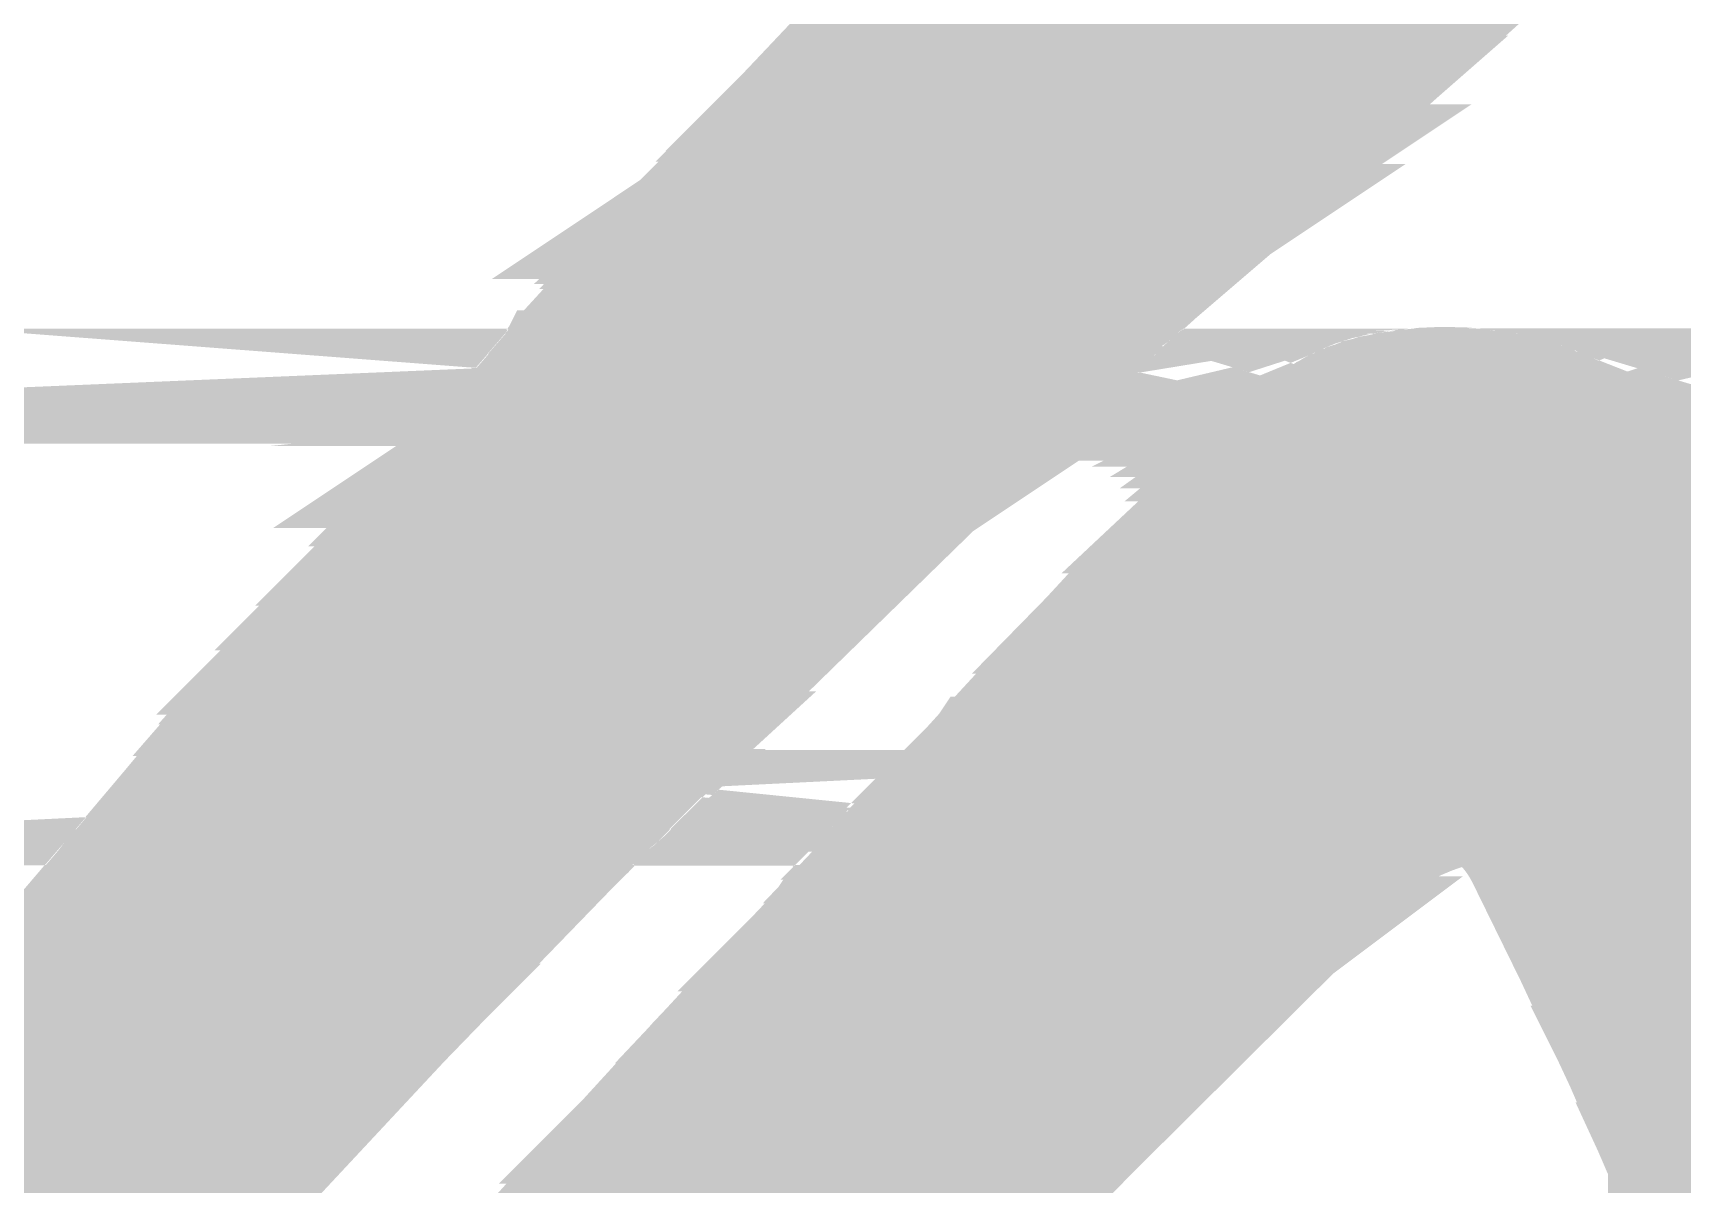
# Model space of a CAD drawing. Extents: x -22 to 239, y -29 to 162.
# Drawn here: x 187.739 to 189.171, y 33.651 to 34.651 of the extents above; entities that cross this region are included whole.
import ezdxf

# ---------------------------------------------------------------- set-up
doc = ezdxf.new("R2010")
doc.units = 0
doc.layers.add('2D_LINE_126', color=255, linetype='CONTINUOUS')

# ---------------------------------------------------------------- blocks, each defined once
blk = doc.blocks.new('SMOOTH_0$1')
at = {"const_width": 0.05}
blk.add_lwpolyline([(-0.025, 0, 1), (0.025, 0, 1)], format="xyb", close=True, dxfattribs=at)
blk = doc.blocks.new('DRAWING_129')
at = {"layer": '2D_LINE_126', "const_width": 0.1}
for points in [[(-9.6922973333, 2.7034266667), (-9.7459786667, 2.64666), (-9.800196, 2.5893366667), (-9.8479993333, 2.5390933333), (-9.888858, 2.49637), (-9.8980613333, 2.487376), (-9.902512, 2.4830886667), (-9.906742, 2.4785726667), (-9.936458, 2.4450166667), (-9.9714373333, 2.4050586667), (-10.0104346667, 2.3599486667), (-10.053842, 2.3099106667), (-10.102202, 2.254996), (-10.148168, 2.203468), (-10.1833726667, 2.164826), (-10.2131093333, 2.1322906667), (-10.2415773333, 2.1003906667), (-10.265594, 2.0728186667), (-10.2781293333, 2.0573093333), (-10.3004486667, 2.02911), (-10.3422586667, 1.978902), (-10.4010846667, 1.9092946667), (-10.4844106667, 1.8115913333), (-10.5161413333, 1.7741073333)], [(-10.3197133333, 1.599106), (-10.1400886667, 1.7915626667), (-9.967228, 1.9698593333), (-9.828978, 2.1076426667), (-9.6626166667, 2.2698593333), (-9.5053613333, 2.4210306667), (-9.4351466667, 2.4844693333), (-9.415856, 2.501454), (-9.3842866667, 2.5303133333), (-9.34826, 2.5637326667), (-9.3123326667, 2.5975526667), (-9.1805046667, 2.71652), (-9.0268686667, 2.84385), (-8.8825366667, 2.9561193333)], [(-9.7633726667, 1.4710646667), (-9.5364433333, 1.700388), (-9.2981006667, 1.937172), (-9.2910313333, 1.943694), (-9.2835353333, 1.9496933333), (-9.2756366667, 1.955152), (-9.2673753333, 1.9600433333), (-9.2587306667, 1.9643713333), (-9.2457833333, 1.9698093333), (-9.2325273333, 1.9744253333), (-9.2287893333, 1.9754493333), (-9.2249946667, 1.9761966667), (-9.221156, 1.9766666667), (-9.2172933333, 1.976856), (-9.2133933333, 1.9767613333), (-9.210652, 1.9764853333), (-9.2079426667, 1.975994), (-9.2052813333, 1.97529), (-9.2026833333, 1.974378), (-9.200166, 1.9732633333), (-9.197718, 1.9719386667), (-9.1936706667, 1.9693226667), (-9.189832, 1.9664106667), (-9.1862233333, 1.963218), (-9.1828506667, 1.959748), (-9.1780773333, 1.9540773333), (-9.1737, 1.9480993333), (-9.169736, 1.9418393333), (-9.1661966667, 1.9353133333), (-9.123612, 1.8485426667), (-9.0799826667, 1.7552093333), (-9.0436046667, 1.671046), (-9.0273226667, 1.6319833333), (-9.0134846667, 1.5998173333)], [(-8.970018, 2.174778), (-8.9933646667, 2.2105986667), (-9.0199186667, 2.244532), (-9.0353513333, 2.261108), (-9.0521613333, 2.2763446667), (-9.070322, 2.2901866667), (-9.091216, 2.3037733333), (-9.112944, 2.3159993333), (-9.1355106667, 2.3268533333), (-9.1507566667, 2.3328426667), (-9.1664693333, 2.337542), (-9.18258, 2.3409193333), (-9.2008086667, 2.3434006667), (-9.2191926667, 2.3448106667), (-9.237776, 2.3451353333), (-9.2556186667, 2.3443846667), (-9.2734206667, 2.3425653333), (-9.2912206667, 2.3396573333), (-9.3019893333, 2.3371173333), (-9.3125386667, 2.333728), (-9.3227873333, 2.3295146667), (-9.332758, 2.324454), (-9.3475286667, 2.3154706667), (-9.3616053333, 2.3054246667), (-9.3749966667, 2.2942913333), (-9.4419233333, 2.2315293333), (-9.5271153333, 2.1445286667), (-9.633416, 2.0293933333), (-9.6842986667, 1.973486), (-9.7357953333, 1.917426), (-9.781204, 1.8684406667), (-9.809766, 1.838294), (-9.8404746667, 1.8057706667), (-9.8976853333, 1.743682), (-9.964538, 1.6705793333), (-10.0335993333, 1.5944966667)]]:
    blk.add_lwpolyline(points, dxfattribs=at)
for points in [[(-9.7454246667, 2.646136), (-9.6917453333, 2.702902), (-9.1967326667, 2.702902), (-9.2596346667, 2.646136)], [(-9.7908413333, 2.5981186667), (-9.7454246667, 2.646136), (-9.2596346667, 2.646136), (-9.3128433333, 2.5981186667)], [(-9.8229773333, 2.5642873333), (-9.799644, 2.588812), (-9.32273, 2.588812), (-9.348782, 2.5642873333)], [(-9.799644, 2.588812), (-9.7996426667, 2.5888133333), (-9.3227286667, 2.5888133333), (-9.32273, 2.588812)], [(-9.7996426667, 2.5888133333), (-9.7908513333, 2.598108), (-9.3128553333, 2.598108), (-9.3227286667, 2.5888133333)], [(-9.790846, 2.598114), (-9.7908413333, 2.5981186667), (-9.3128433333, 2.5981186667), (-9.3128486667, 2.598114)], [(-9.7908513333, 2.598108), (-9.790846, 2.598114), (-9.3128486667, 2.598114), (-9.3128553333, 2.598108)], [(-9.8474473333, 2.538568), (-9.8229773333, 2.5642873333), (-9.348782, 2.5642873333), (-9.376508, 2.538568)], [(-9.8824, 2.50202), (-9.8548073333, 2.530872), (-9.3848046667, 2.530872), (-9.416366, 2.50202)], [(-9.8548073333, 2.530872), (-9.8474486667, 2.5385666667), (-9.37651, 2.5385666667), (-9.3848046667, 2.530872)], [(-9.8474486667, 2.5385666667), (-9.8474473333, 2.538568), (-9.376508, 2.538568), (-9.37651, 2.5385666667)], [(-9.8883073333, 2.4958433333), (-9.8824, 2.50202), (-9.416366, 2.50202), (-9.423382, 2.4958433333)], [(-9.8975306667, 2.4868293333), (-9.8975286667, 2.4868306667), (-9.4336173333, 2.4868306667), (-9.4336193333, 2.4868293333)], [(-9.8993866667, 2.4850413333), (-9.8975326667, 2.4868273333), (-9.433622, 2.4868273333), (-9.43565, 2.4850413333)], [(-9.8975286667, 2.4868306667), (-9.8883253333, 2.4958246667), (-9.4234026667, 2.4958246667), (-9.4336173333, 2.4868306667)], [(-9.8975326667, 2.4868273333), (-9.8975306667, 2.4868293333), (-9.4336193333, 2.4868293333), (-9.433622, 2.4868273333)], [(-9.8883253333, 2.4958246667), (-9.888316, 2.495834), (-9.423392, 2.495834), (-9.4234026667, 2.4958246667)], [(-9.888316, 2.495834), (-9.8883073333, 2.4958433333), (-9.423382, 2.4958433333), (-9.423392, 2.495834)], [(-9.9358873333, 2.4445113333), (-9.906178, 2.4780593333), (-9.4433773333, 2.4780593333), (-9.4805093333, 2.4445113333)], [(-9.9019693333, 2.482554), (-9.8993933333, 2.4850346667), (-9.4356573333, 2.4850346667), (-9.4384033333, 2.482554)], [(-9.906178, 2.4780593333), (-9.9019693333, 2.482554), (-9.4384033333, 2.482554), (-9.4433773333, 2.4780593333)], [(-9.8993933333, 2.4850346667), (-9.89939, 2.485038), (-9.4356533333, 2.485038), (-9.4356573333, 2.4850346667)], [(-9.89939, 2.485038), (-9.8993866667, 2.4850413333), (-9.43565, 2.4850413333), (-9.4356533333, 2.485038)], [(-9.955948, 2.421596), (-9.9358873333, 2.4445113333), (-9.4805093333, 2.4445113333), (-9.505872, 2.421596)], [(-9.970864, 2.4045566667), (-9.955962, 2.42158), (-9.5058893333, 2.42158), (-9.523598, 2.4045566667)], [(-9.9559553333, 2.421588), (-9.955948, 2.421596), (-9.505872, 2.421596), (-9.5058813333, 2.421588)], [(-9.955962, 2.42158), (-9.9559553333, 2.421588), (-9.5058813333, 2.421588), (-9.5058893333, 2.42158)], [(-10.0098586667, 2.3594506667), (-9.970864, 2.4045566667), (-9.523598, 2.4045566667), (-9.5705193333, 2.3594506667)], [(-10.0532666667, 2.3094113333), (-10.0098593333, 2.3594493333), (-9.5705206667, 2.3594493333), (-9.6225726667, 2.3094113333)], [(-10.0098593333, 2.3594493333), (-10.0098586667, 2.3594506667), (-9.5705193333, 2.3594506667), (-9.5705206667, 2.3594493333)], [(-9.255564, 2.3436246667), (-9.24547, 2.3440486667), (-9.2192286667, 2.3440486667), (-9.213692, 2.3436246667)], [(-9.24547, 2.3440486667), (-9.237766, 2.3443726667), (-9.2192286667, 2.3440486667)], [(-9.2651713333, 2.3426426667), (-9.255564, 2.3436246667), (-9.213692, 2.3436246667), (-9.2008893333, 2.3426426667)], [(-9.27332, 2.34181), (-9.2651713333, 2.3426426667), (-9.2008893333, 2.3426426667), (-9.1947713333, 2.34181)], [(-9.2833693333, 2.340168), (-9.27332, 2.34181), (-9.1947713333, 2.34181), (-9.18271, 2.340168)], [(-9.291072, 2.33891), (-9.2833693333, 2.340168), (-9.18271, 2.340168), (-9.176708, 2.33891)], [(-9.3017853333, 2.3363826667), (-9.300004, 2.3368026667), (-9.1666573333, 2.3368026667), (-9.1652526667, 2.3363826667)], [(-9.300004, 2.3368026667), (-9.291072, 2.33891), (-9.176708, 2.33891), (-9.1666573333, 2.3368026667)], [(-9.3122766667, 2.333012), (-9.3017853333, 2.3363826667), (-9.1652526667, 2.3363826667), (-9.1539826667, 2.333012)], [(-9.3224693333, 2.3288213333), (-9.3144426667, 2.3321213333), (-9.1510053333, 2.3321213333), (-9.1426046667, 2.3288213333)], [(-9.3144426667, 2.3321213333), (-9.3122766667, 2.333012), (-9.1539826667, 2.333012), (-9.1510053333, 2.3321213333)], [(-9.327724, 2.326154), (-9.3224693333, 2.3288213333), (-9.1426046667, 2.3288213333), (-9.1358153333, 2.326154)], [(-9.3323873333, 2.3237873333), (-9.327724, 2.326154), (-9.1358153333, 2.326154), (-9.1308946667, 2.3237873333)], [(-9.3471093333, 2.314834), (-9.3463053333, 2.3153226667), (-9.113296, 2.3153226667), (-9.112428, 2.314834)], [(-9.3463053333, 2.3153226667), (-9.3323873333, 2.3237873333), (-9.1308946667, 2.3237873333), (-9.113296, 2.3153226667)], [(-9.3611393333, 2.3048206667), (-9.3471093333, 2.314834), (-9.112428, 2.314834), (-9.0946313333, 2.3048206667)], [(-10.0876133333, 2.2704086667), (-10.05327, 2.3094066667), (-9.6225773333, 2.3094066667), (-9.6631446667, 2.2704086667)], [(-10.0532686667, 2.3094086667), (-10.0532666667, 2.3094113333), (-9.6225726667, 2.3094113333), (-9.6225753333, 2.3094086667)], [(-10.05327, 2.3094066667), (-10.0532686667, 2.3094086667), (-9.6225753333, 2.3094086667), (-9.6225773333, 2.3094066667)], [(-9.3744926667, 2.2937193333), (-9.363184, 2.3031213333), (-9.0916106667, 2.3031213333), (-9.077152, 2.2937193333)], [(-9.363184, 2.3031213333), (-9.3611393333, 2.3048206667), (-9.0946313333, 2.3048206667), (-9.0916106667, 2.3031213333)], [(-9.3936453333, 2.275758), (-9.378924, 2.289564), (-9.0707613333, 2.289564), (-9.0526486667, 2.275758)], [(-9.378924, 2.289564), (-9.3744926667, 2.2937193333), (-9.077152, 2.2937193333), (-9.0707613333, 2.289564)], [(-9.4098466667, 2.2605653333), (-9.3936453333, 2.275758), (-9.0526486667, 2.275758), (-9.0358866667, 2.2605653333)], [(-10.0876153333, 2.2704073333), (-10.0876133333, 2.2704086667), (-9.6631446667, 2.2704086667), (-9.663146, 2.2704073333)], [(-10.1016306667, 2.254492), (-10.0876166667, 2.2704046667), (-9.6631486667, 2.2704046667), (-9.679468, 2.254492)], [(-10.0876166667, 2.2704046667), (-10.0876153333, 2.2704073333), (-9.663146, 2.2704073333), (-9.6631486667, 2.2704046667)], [(-9.4274713333, 2.2440373333), (-9.4098466667, 2.2605653333), (-9.0358866667, 2.2605653333), (-9.0204993333, 2.2440373333)], [(-10.1475993333, 2.2029606667), (-10.1016333333, 2.2544886667), (-9.679472, 2.2544886667), (-9.732316, 2.2029606667)], [(-10.1016333333, 2.2544886667), (-10.101632, 2.25449), (-9.67947, 2.25449), (-9.679472, 2.2544886667)], [(-10.101632, 2.25449), (-10.1016306667, 2.254492), (-9.679468, 2.254492), (-9.67947, 2.25449)], [(-9.44139, 2.2309846667), (-9.4274713333, 2.2440373333), (-9.0204993333, 2.2440373333), (-9.0102846667, 2.2309846667)], [(-9.4617866667, 2.2101553333), (-9.44139, 2.2309846667), (-9.0102846667, 2.2309846667), (-8.9939853333, 2.2101553333)], [(-10.1828093333, 2.1643126667), (-10.1476046667, 2.2029546667), (-9.732322, 2.2029546667), (-9.7719513333, 2.1643126667)], [(-10.1476046667, 2.2029546667), (-10.1476026667, 2.2029566667), (-9.73232, 2.2029566667), (-9.732322, 2.2029546667)], [(-10.1476026667, 2.2029566667), (-10.1475993333, 2.2029606667), (-9.732316, 2.2029606667), (-9.73232, 2.2029566667)], [(-9.4968166667, 2.1743813333), (-9.4617866667, 2.2101553333), (-8.9939853333, 2.2101553333), (-8.9706693333, 2.1743813333)], [(-9.5265626667, 2.144004), (-9.4968166667, 2.1743813333), (-8.9706693333, 2.1743813333), (-8.953572, 2.144004)], [(-10.2125466667, 2.1317766667), (-10.18281, 2.164312), (-9.771952, 2.164312), (-9.8053186667, 2.1317766667)], [(-10.18281, 2.164312), (-10.1828093333, 2.1643126667), (-9.7719513333, 2.1643126667), (-9.771952, 2.164312)], [(-9.61062, 2.0529606667), (-9.5265626667, 2.144004), (-8.953572, 2.144004), (-8.9023293333, 2.0529606667)], [(-10.233598, 2.108188), (-10.2125466667, 2.1317766667), (-9.8053186667, 2.1317766667), (-9.82951, 2.108188)], [(-10.2650106667, 2.0723286667), (-10.2410026667, 2.0998906667), (-9.837836, 2.0998906667), (-9.8654906667, 2.0723286667)], [(-10.2336033333, 2.108182), (-10.2335993333, 2.108186), (-9.829512, 2.108186), (-9.829516, 2.108182)], [(-10.2410026667, 2.0998906667), (-10.2336033333, 2.108182), (-9.829516, 2.108182), (-9.837836, 2.0998906667)], [(-10.2335993333, 2.108186), (-10.233598, 2.108188), (-9.82951, 2.108188), (-9.829512, 2.108186)], [(-10.2775366667, 2.0568306667), (-10.2650106667, 2.0723286667), (-9.8654906667, 2.0723286667), (-9.8810413333, 2.0568306667)], [(-10.2998513333, 2.0286373333), (-10.2775366667, 2.0568306667), (-9.8810413333, 2.0568306667), (-9.90933, 2.0286373333)], [(-9.632856, 2.0288766667), (-9.61062, 2.0529606667), (-8.9023293333, 2.0529606667), (-8.8893253333, 2.0288766667)], [(-10.3416733333, 1.978414), (-10.2998633333, 2.0286226667), (-9.9093453333, 2.0286226667), (-9.9597233333, 1.978414)], [(-10.2998633333, 2.0286226667), (-10.2998573333, 2.02863), (-9.9093373333, 2.02863), (-9.9093453333, 2.0286226667)], [(-10.2998573333, 2.02863), (-10.2998513333, 2.0286373333), (-9.90933, 2.0286373333), (-9.9093373333, 2.02863)], [(-9.6373273333, 2.023964), (-9.632856, 2.0288766667), (-8.8893253333, 2.0288766667), (-8.8866726667, 2.023964)], [(-9.6689233333, 1.9892473333), (-9.6373313333, 2.0239593333), (-8.88667, 2.0239593333), (-8.8676173333, 1.9892473333)], [(-9.6373313333, 2.0239593333), (-9.6373286667, 2.023962), (-8.886672, 2.023962), (-8.88667, 2.0239593333)], [(-9.6373286667, 2.023962), (-9.6373273333, 2.023964), (-8.8866726667, 2.023964), (-8.886672, 2.023962)], [(-9.6795073333, 1.977618), (-9.6689266667, 1.989244), (-8.8676153333, 1.989244), (-8.8611566667, 1.977618)], [(-9.6689246667, 1.989246), (-9.6689233333, 1.9892473333), (-8.8676173333, 1.9892473333), (-8.8676166667, 1.989246)], [(-9.6689266667, 1.989244), (-9.6689246667, 1.989246), (-8.8676166667, 1.989246), (-8.8676153333, 1.989244)], [(-9.679682, 1.977426), (-9.6796806667, 1.9774273333), (-9.2211933333, 1.9774273333), (-9.2212206667, 1.977426)], [(-9.6795086667, 1.9776166667), (-9.6795073333, 1.977618), (-9.2173033333, 1.977618), (-9.2173306667, 1.9776166667)], [(-9.6796806667, 1.9774273333), (-9.6795086667, 1.9776166667), (-9.2173306667, 1.9776166667), (-9.2211933333, 1.9774273333)], [(-10.4005026667, 1.9088026667), (-10.3484546667, 1.97039), (-9.9677746667, 1.97039), (-10.027484, 1.9088026667)], [(-10.3484546667, 1.97039), (-10.3484506667, 1.9703946667), (-9.9677706667, 1.9703946667), (-9.9677746667, 1.97039)], [(-10.3484506667, 1.9703946667), (-10.3484466667, 1.9703993333), (-9.9677653333, 1.9703993333), (-9.9677706667, 1.9703946667)], [(-10.3484466667, 1.9703993333), (-10.3416766667, 1.97841), (-9.959728, 1.97841), (-9.9677653333, 1.9703993333)], [(-10.3416766667, 1.97841), (-10.3416733333, 1.978414), (-9.9597233333, 1.978414), (-9.959728, 1.97841)], [(-9.2105453333, 1.9772406667), (-9.2105753333, 1.9772433333), (-8.8609486667, 1.9772433333), (-8.8609473333, 1.9772406667)], [(-9.2133166667, 1.97752), (-9.2133453333, 1.9775226667), (-8.861104, 1.9775226667), (-8.861102, 1.97752)], [(-9.2105753333, 1.9772433333), (-9.2133166667, 1.97752), (-8.861102, 1.97752), (-8.8609486667, 1.9772433333)], [(-9.6796853333, 1.9774226667), (-9.679682, 1.977426), (-9.2212206667, 1.977426), (-9.2212486667, 1.9774226667)], [(-9.6801153333, 1.97695), (-9.6801126667, 1.9769533333), (-9.2250873333, 1.9769533333), (-9.2251146667, 1.97695)], [(-9.6801126667, 1.9769533333), (-9.6796853333, 1.9774226667), (-9.2212486667, 1.9774226667), (-9.2250873333, 1.9769533333)], [(-9.6909906667, 1.965074), (-9.685996, 1.970512), (-9.2460786667, 1.970512), (-9.259026, 1.965074)], [(-9.680806, 1.9761913333), (-9.6808006667, 1.9761966667), (-9.2289366667, 1.9761966667), (-9.228964, 1.9761913333)], [(-9.6801206667, 1.9769446667), (-9.6801153333, 1.97695), (-9.2251146667, 1.97695), (-9.225142, 1.9769446667)], [(-9.685996, 1.970512), (-9.6859873333, 1.9705213333), (-9.246056, 1.9705213333), (-9.2460786667, 1.970512)], [(-9.6859806667, 1.9705286667), (-9.6837373333, 1.97297), (-9.2390233333, 1.97297), (-9.246034, 1.9705286667)], [(-9.6859873333, 1.9705213333), (-9.6859806667, 1.9705286667), (-9.246034, 1.9705286667), (-9.246056, 1.9705213333)], [(-9.6837353333, 1.9729726667), (-9.6817586667, 1.9751446667), (-9.232778, 1.9751446667), (-9.2390153333, 1.9729726667)], [(-9.6817586667, 1.9751446667), (-9.6817506667, 1.9751533333), (-9.232754, 1.9751533333), (-9.232778, 1.9751446667)], [(-9.6817446667, 1.97516), (-9.6808126667, 1.976184), (-9.2289906667, 1.976184), (-9.2327286667, 1.97516)], [(-9.6817506667, 1.9751533333), (-9.6817446667, 1.97516), (-9.2327286667, 1.97516), (-9.232754, 1.9751533333)], [(-9.6808126667, 1.976184), (-9.680806, 1.9761913333), (-9.228964, 1.9761913333), (-9.2289906667, 1.976184)], [(-9.6808006667, 1.9761966667), (-9.6801206667, 1.9769446667), (-9.225142, 1.9769446667), (-9.2289366667, 1.9761966667)], [(-9.6837373333, 1.97297), (-9.6837353333, 1.9729726667), (-9.2390153333, 1.9729726667), (-9.2390233333, 1.97297)], [(-9.2078066667, 1.9767433333), (-9.210516, 1.9772353333), (-8.860944, 1.9772353333), (-8.8606713333, 1.9767433333)], [(-9.210516, 1.9772353333), (-9.2105453333, 1.9772406667), (-8.8609473333, 1.9772406667), (-8.860944, 1.9772353333)], [(-9.2077773333, 1.976738), (-9.2078066667, 1.9767433333), (-8.8606713333, 1.9767433333), (-8.860668, 1.976738)], [(-9.207748, 1.9767306667), (-9.2077773333, 1.976738), (-8.860668, 1.976738), (-8.860664, 1.9767306667)], [(-9.2050866667, 1.9760266667), (-9.207748, 1.9767306667), (-8.860664, 1.9767306667), (-8.8602726667, 1.9760266667)], [(-9.2050573333, 1.9760186667), (-9.2050866667, 1.9760266667), (-8.8602726667, 1.9760266667), (-8.8602686667, 1.9760186667)], [(-9.2050286667, 1.9760086667), (-9.2050573333, 1.9760186667), (-8.8602686667, 1.9760186667), (-8.8602626667, 1.9760086667)], [(-9.2024306667, 1.9750966667), (-9.2050286667, 1.9760086667), (-8.8602626667, 1.9760086667), (-8.859756, 1.9750966667)], [(-9.2024026667, 1.9750866667), (-9.2024306667, 1.9750966667), (-8.859756, 1.9750966667), (-8.8597506667, 1.9750866667)], [(-9.2023746667, 1.9750746667), (-9.2024026667, 1.9750866667), (-8.8597506667, 1.9750866667), (-8.859744, 1.9750746667)], [(-9.1998293333, 1.973948), (-9.1998573333, 1.97396), (-8.8591246667, 1.97396), (-8.859118, 1.973948)], [(-9.1998573333, 1.97396), (-9.2023746667, 1.9750746667), (-8.859744, 1.9750746667), (-8.8591246667, 1.97396)], [(-9.1973553333, 1.9726086667), (-9.1998026667, 1.9739333333), (-8.85911, 1.9739333333), (-8.858374, 1.9726086667)], [(-9.1998026667, 1.9739333333), (-9.1998293333, 1.973948), (-8.859118, 1.973948), (-8.85911, 1.9739333333)], [(-9.1973293333, 1.972594), (-9.1973553333, 1.9726086667), (-8.858374, 1.9726086667), (-8.858366, 1.972594)], [(-9.1973046667, 1.9725786667), (-9.1973293333, 1.972594), (-8.858366, 1.972594), (-8.8583573333, 1.9725786667)], [(-9.1932566667, 1.9699626667), (-9.1973046667, 1.9725786667), (-8.8583573333, 1.9725786667), (-8.856904, 1.9699626667)], [(-9.2172753333, 1.9776173333), (-9.2173033333, 1.977618), (-8.8611566667, 1.977618), (-8.8611566667, 1.9776173333)], [(-9.2133746667, 1.9775233333), (-9.2172753333, 1.9776173333), (-8.8611566667, 1.9776173333), (-8.861104, 1.9775233333)], [(-9.2133453333, 1.9775226667), (-9.2133746667, 1.9775233333), (-8.861104, 1.9775233333), (-8.861104, 1.9775226667)], [(-9.6995033333, 1.9558073333), (-9.69501, 1.9606993333), (-9.267764, 1.9606993333), (-9.2760253333, 1.9558073333)], [(-9.691, 1.9650646667), (-9.6909906667, 1.965074), (-9.259026, 1.965074), (-9.2590493333, 1.9650646667)], [(-9.69501, 1.9606993333), (-9.6949973333, 1.9607126667), (-9.2677406667, 1.9607126667), (-9.267764, 1.9606993333)], [(-9.6949973333, 1.9607126667), (-9.694986, 1.9607246667), (-9.2677166667, 1.9607246667), (-9.2677406667, 1.9607126667)], [(-9.694986, 1.9607246667), (-9.6910106667, 1.9650533333), (-9.259072, 1.9650533333), (-9.2677166667, 1.9607246667)], [(-9.6910106667, 1.9650533333), (-9.691, 1.9650646667), (-9.2590493333, 1.9650646667), (-9.259072, 1.9650533333)], [(-9.1932326667, 1.9699466667), (-9.1932566667, 1.9699626667), (-8.856904, 1.9699626667), (-8.8568953333, 1.9699466667)], [(-9.1893713333, 1.9670173333), (-9.19321, 1.9699293333), (-8.856886, 1.9699293333), (-8.855268, 1.9670173333)], [(-9.19321, 1.9699293333), (-9.1932326667, 1.9699466667), (-8.8568953333, 1.9699466667), (-8.856886, 1.9699293333)], [(-9.1893486667, 1.967), (-9.1893713333, 1.9670173333), (-8.855268, 1.9670173333), (-8.8552586667, 1.967)], [(-9.1893273333, 1.9669813333), (-9.1893486667, 1.967), (-8.8552586667, 1.967), (-8.855248, 1.9669813333)], [(-9.185718, 1.9637886667), (-9.1893273333, 1.9669813333), (-8.855248, 1.9669813333), (-8.8534746667, 1.9637886667)], [(-9.1856966667, 1.96377), (-9.185718, 1.9637886667), (-8.8534746667, 1.9637886667), (-8.853464, 1.96377)], [(-9.182304, 1.9602793333), (-9.1856766667, 1.9637493333), (-8.8534526667, 1.9637493333), (-8.8515246667, 1.9602793333)], [(-9.1856766667, 1.9637493333), (-9.1856966667, 1.96377), (-8.853464, 1.96377), (-8.8534526667, 1.9637493333)], [(-9.1822846667, 1.96026), (-9.182304, 1.9602793333), (-8.8515246667, 1.9602793333), (-8.851514, 1.96026)], [(-9.177494, 1.954568), (-9.1822673333, 1.9602386667), (-8.8515026667, 1.9602386667), (-8.848352, 1.954568)], [(-9.1822673333, 1.9602386667), (-9.1822846667, 1.96026), (-8.851514, 1.96026), (-8.8515026667, 1.9602386667)], [(-9.7161073333, 1.937732), (-9.7101166667, 1.944254), (-9.291548, 1.944254), (-9.2986173333, 1.937732)], [(-9.7101, 1.944272), (-9.710084, 1.9442886667), (-9.2915073333, 1.9442886667), (-9.291528, 1.944272)], [(-9.7101166667, 1.944254), (-9.7101, 1.944272), (-9.291528, 1.944272), (-9.291548, 1.944254)], [(-9.710084, 1.9442886667), (-9.7045733333, 1.950288), (-9.2840113333, 1.950288), (-9.2915073333, 1.9442886667)], [(-9.7045733333, 1.950288), (-9.704558, 1.9503046667), (-9.28399, 1.9503046667), (-9.2840113333, 1.950288)], [(-9.704544, 1.95032), (-9.69953, 1.9557786667), (-9.27607, 1.9557786667), (-9.2839686667, 1.95032)], [(-9.704558, 1.9503046667), (-9.704544, 1.95032), (-9.2839686667, 1.95032), (-9.28399, 1.9503046667)], [(-9.699516, 1.955794), (-9.6995033333, 1.9558073333), (-9.2760253333, 1.9558073333), (-9.2760486667, 1.955794)], [(-9.69953, 1.9557786667), (-9.699516, 1.955794), (-9.2760486667, 1.955794), (-9.27607, 1.9557786667)], [(-9.177478, 1.9545486667), (-9.177494, 1.954568), (-8.848352, 1.954568), (-8.8483413333, 1.9545486667)], [(-9.1774626667, 1.9545273333), (-9.1774666667, 1.9545326667), (-8.8483326667, 1.9545326667), (-8.8483293333, 1.9545273333)], [(-9.1730853333, 1.9485493333), (-9.1774626667, 1.9545273333), (-8.8483293333, 1.9545273333), (-8.8449553333, 1.9485493333)], [(-9.1774666667, 1.9545326667), (-9.17747, 1.9545373333), (-8.8483353333, 1.9545373333), (-8.8483326667, 1.9545326667)], [(-9.17747, 1.9545373333), (-9.177478, 1.9545486667), (-8.8483413333, 1.9545486667), (-8.8483353333, 1.9545373333)], [(-9.17307, 1.9485286667), (-9.1730853333, 1.9485493333), (-8.8449553333, 1.9485493333), (-8.8449433333, 1.9485286667)], [(-9.173056, 1.9485066667), (-9.17307, 1.9485286667), (-8.8449433333, 1.9485286667), (-8.8449313333, 1.9485066667)], [(-9.169092, 1.9422473333), (-9.173056, 1.9485066667), (-8.8449313333, 1.9485066667), (-8.841398, 1.9422473333)], [(-9.169078, 1.9422253333), (-9.169092, 1.9422473333), (-8.841398, 1.9422473333), (-8.841386, 1.9422253333)], [(-9.1655266667, 1.9356766667), (-9.169066, 1.9422026667), (-8.8413733333, 1.9422026667), (-8.8376893333, 1.9356766667)], [(-9.169066, 1.9422026667), (-9.169078, 1.9422253333), (-8.841386, 1.9422253333), (-8.8413733333, 1.9422026667)], [(-9.735234, 1.9169106667), (-9.7161253333, 1.9377126667), (-9.298638, 1.9377126667), (-9.3195766667, 1.9169106667)], [(-9.7161166667, 1.937722), (-9.7161073333, 1.937732), (-9.2986173333, 1.937732), (-9.298628, 1.937722)], [(-9.7161253333, 1.9377126667), (-9.7161166667, 1.937722), (-9.298628, 1.937722), (-9.298638, 1.9377126667)], [(-9.1655193333, 1.9356626667), (-9.1655266667, 1.9356766667), (-8.8376893333, 1.9356766667), (-8.8376813333, 1.9356626667)], [(-9.165512, 1.9356486667), (-9.1655193333, 1.9356626667), (-8.8376813333, 1.9356626667), (-8.8376733333, 1.9356486667)], [(-9.160544, 1.925526), (-9.165512, 1.9356486667), (-8.8376733333, 1.9356486667), (-8.8319593333, 1.925526)], [(-9.7806453333, 1.8679226667), (-9.735236, 1.916908), (-9.3195793333, 1.916908), (-9.3688866667, 1.8679226667)], [(-9.735236, 1.916908), (-9.735234, 1.9169106667), (-9.3195766667, 1.9169106667), (-9.3195793333, 1.916908)], [(-9.122928, 1.848878), (-9.160544, 1.925526), (-8.8319593333, 1.925526), (-8.7891126667, 1.848878)], [(-10.4838306667, 1.8110966667), (-10.4005046667, 1.9088), (-10.0274866667, 1.9088), (-10.1222113333, 1.8110966667)], [(-10.4005046667, 1.9088), (-10.4005026667, 1.9088026667), (-10.027484, 1.9088026667), (-10.0274866667, 1.9088)], [(-9.8092126667, 1.83777), (-9.7806506667, 1.8679166667), (-9.3688933333, 1.8679166667), (-9.399238, 1.83777)], [(-9.7806506667, 1.8679166667), (-9.7806466667, 1.8679206667), (-9.3688893333, 1.8679206667), (-9.3688933333, 1.8679166667)], [(-9.7806466667, 1.8679206667), (-9.7806453333, 1.8679226667), (-9.3688866667, 1.8679226667), (-9.3688893333, 1.8679206667)], [(-9.1229246667, 1.8488713333), (-9.122928, 1.848878), (-8.7891126667, 1.848878), (-8.7891093333, 1.8488713333)], [(-9.107996, 1.8169353333), (-9.122922, 1.8488653333), (-8.7891053333, 1.8488653333), (-8.7712566667, 1.8169353333)], [(-9.122922, 1.8488653333), (-9.1229246667, 1.8488713333), (-8.7891093333, 1.8488713333), (-8.7891053333, 1.8488653333)], [(-9.839914, 1.805254), (-9.8092126667, 1.83777), (-9.399238, 1.83777), (-9.431968, 1.805254)], [(-9.0792926667, 1.755532), (-9.107996, 1.8169353333), (-8.7712566667, 1.8169353333), (-8.7381806667, 1.755532)], [(-10.499918, 1.7920926667), (-10.4838306667, 1.8110966667), (-10.1222113333, 1.8110966667), (-10.140636, 1.7920926667)], [(-9.8971246667, 1.743166), (-9.839914, 1.805254), (-9.431968, 1.805254), (-9.4944653333, 1.743166)], [(-10.51556, 1.7736146667), (-10.4999266667, 1.792082), (-10.140646, 1.792082), (-10.157882, 1.7736146667)], [(-10.499922, 1.7920886667), (-10.499918, 1.7920926667), (-10.140636, 1.7920926667), (-10.14064, 1.7920886667)], [(-10.4999266667, 1.792082), (-10.499922, 1.7920886667), (-10.14064, 1.7920886667), (-10.140646, 1.792082)], [(-10.5577106667, 1.723114), (-10.51556, 1.7736146667), (-10.157882, 1.7736146667), (-10.2050153333, 1.723114)], [(-9.0792873333, 1.7555213333), (-9.0792926667, 1.755532), (-8.7381806667, 1.755532), (-8.7381746667, 1.7555213333)], [(-9.0560213333, 1.7016933333), (-9.0792833333, 1.755512), (-8.73817, 1.755512), (-8.7091793333, 1.7016933333)], [(-9.0792833333, 1.755512), (-9.0792873333, 1.7555213333), (-8.7381746667, 1.7555213333), (-8.73817, 1.755512)], [(-9.9357506667, 1.7009286667), (-9.8971246667, 1.743166), (-9.4944653333, 1.743166), (-9.5369806667, 1.7009286667)], [(-10.6024653333, 1.6690413333), (-10.5577106667, 1.723114), (-10.2050153333, 1.723114), (-10.2554833333, 1.6690413333)], [(-9.9639753333, 1.6700653333), (-9.9357553333, 1.700924), (-9.5369853333, 1.700924), (-9.567522, 1.6700653333)], [(-9.9357553333, 1.700924), (-9.9357506667, 1.7009286667), (-9.5369806667, 1.7009286667), (-9.5369853333, 1.700924)], [(-9.0429053333, 1.6713486667), (-9.0560213333, 1.7016933333), (-8.7091793333, 1.7016933333), (-8.693364, 1.6713486667)], [(-10.0330346667, 1.5939846667), (-9.9639753333, 1.6700653333), (-9.567522, 1.6700653333), (-9.642808, 1.5939846667)], [(-9.0429013333, 1.6713393333), (-9.0429053333, 1.671348), (-8.6933633333, 1.671348), (-8.6933593333, 1.6713393333)], [(-9.0266226667, 1.6322846667), (-9.0429013333, 1.6713393333), (-8.6933593333, 1.6713393333), (-8.6730046667, 1.6322846667)], [(-9.0429053333, 1.671348), (-9.0429053333, 1.6713486667), (-8.693364, 1.6713486667), (-8.6933633333, 1.671348)], [(-10.6431053333, 1.6194633333), (-10.6024653333, 1.6690413333), (-10.2554833333, 1.6690413333), (-10.301756, 1.6194633333)], [(-9.0127866667, 1.6001226667), (-9.0266226667, 1.6322846667), (-8.6730046667, 1.6322846667), (-8.656242, 1.6001226667)], [(-10.6592766667, 1.5996253333), (-10.6431053333, 1.6194633333), (-10.301756, 1.6194633333), (-10.3202706667, 1.5996253333)]]:
    blk.add_lwpolyline(points, close=True, dxfattribs=at)
at = {"layer": '2D_LINE_126'}
for p in [(-9.7454246667, 2.646136), (-9.7454246667, 2.646136), (-9.2596346667, 2.646136), (-9.2596346667, 2.646136), (-9.799644, 2.588812), (-9.799644, 2.588812), (-9.7996426667, 2.5888133333), (-9.7996426667, 2.5888133333), (-9.7908513333, 2.598108), (-9.7908513333, 2.598108), (-9.790846, 2.598114), (-9.790846, 2.598114), (-9.7908413333, 2.5981186667), (-9.7908413333, 2.5981186667), (-9.32273, 2.588812), (-9.32273, 2.588812), (-9.3227286667, 2.5888133333), (-9.3227286667, 2.5888133333), (-9.3128553333, 2.598108), (-9.3128553333, 2.598108), (-9.3128486667, 2.598114), (-9.3128486667, 2.598114), (-9.3128433333, 2.5981186667), (-9.3128433333, 2.5981186667), (-9.8229773333, 2.5642873333), (-9.8229773333, 2.5642873333), (-9.348782, 2.5642873333), (-9.348782, 2.5642873333), (-9.8548073333, 2.530872), (-9.8548073333, 2.530872), (-9.8474486667, 2.5385666667), (-9.8474486667, 2.5385666667), (-9.8474473333, 2.538568), (-9.8474473333, 2.538568), (-9.3848046667, 2.530872), (-9.3848046667, 2.530872), (-9.37651, 2.5385666667), (-9.37651, 2.5385666667), (-9.376508, 2.538568), (-9.376508, 2.538568), (-9.8824, 2.50202), (-9.8824, 2.50202), (-9.416366, 2.50202), (-9.416366, 2.50202), (-9.8975326667, 2.4868273333), (-9.8975326667, 2.4868273333), (-9.8975306667, 2.4868293333), (-9.8975306667, 2.4868293333), (-9.8975286667, 2.4868306667), (-9.8975286667, 2.4868306667), (-9.8883253333, 2.4958246667), (-9.8883253333, 2.4958246667), (-9.888316, 2.495834), (-9.888316, 2.495834), (-9.8883073333, 2.4958433333), (-9.8883073333, 2.4958433333), (-9.433622, 2.4868273333), (-9.433622, 2.4868273333), (-9.4336193333, 2.4868293333), (-9.4336193333, 2.4868293333), (-9.4336173333, 2.4868306667), (-9.4336173333, 2.4868306667), (-9.4234026667, 2.4958246667), (-9.4234026667, 2.4958246667), (-9.423392, 2.495834), (-9.423392, 2.495834), (-9.423382, 2.4958433333), (-9.423382, 2.4958433333), (-9.906178, 2.4780593333), (-9.906178, 2.4780593333), (-9.9019693333, 2.482554), (-9.9019693333, 2.482554), (-9.8993933333, 2.4850346667), (-9.8993933333, 2.4850346667), (-9.89939, 2.485038), (-9.89939, 2.485038), (-9.8993866667, 2.4850413333), (-9.8993866667, 2.4850413333), (-9.4433773333, 2.4780593333), (-9.4433773333, 2.4780593333), (-9.4384033333, 2.482554), (-9.4384033333, 2.482554), (-9.4356573333, 2.4850346667), (-9.4356573333, 2.4850346667), (-9.4356533333, 2.485038), (-9.4356533333, 2.485038), (-9.43565, 2.4850413333), (-9.43565, 2.4850413333), (-9.9358873333, 2.4445113333), (-9.9358873333, 2.4445113333), (-9.4805093333, 2.4445113333), (-9.4805093333, 2.4445113333), (-9.955962, 2.42158), (-9.955962, 2.42158), (-9.9559553333, 2.421588), (-9.9559553333, 2.421588), (-9.955948, 2.421596), (-9.955948, 2.421596), (-9.5058893333, 2.42158), (-9.5058893333, 2.42158), (-9.5058813333, 2.421588), (-9.5058813333, 2.421588), (-9.505872, 2.421596), (-9.505872, 2.421596), (-9.970864, 2.4045566667), (-9.970864, 2.4045566667), (-9.523598, 2.4045566667), (-9.523598, 2.4045566667), (-10.0098593333, 2.3594493333), (-10.0098593333, 2.3594493333), (-10.0098586667, 2.3594506667), (-10.0098586667, 2.3594506667), (-9.5705206667, 2.3594493333), (-9.5705206667, 2.3594493333), (-9.5705193333, 2.3594506667), (-9.5705193333, 2.3594506667), (-9.255564, 2.3436246667), (-9.255564, 2.3436246667), (-9.24547, 2.3440486667), (-9.24547, 2.3440486667), (-9.237766, 2.3443726667), (-9.2192286667, 2.3440486667), (-9.2192286667, 2.3440486667), (-9.213692, 2.3436246667), (-9.213692, 2.3436246667), (-9.3224693333, 2.3288213333), (-9.3224693333, 2.3288213333), (-9.3144426667, 2.3321213333), (-9.3144426667, 2.3321213333), (-9.3122766667, 2.333012), (-9.3122766667, 2.333012), (-9.3017853333, 2.3363826667), (-9.3017853333, 2.3363826667), (-9.300004, 2.3368026667), (-9.300004, 2.3368026667), (-9.291072, 2.33891), (-9.291072, 2.33891), (-9.2833693333, 2.340168), (-9.2833693333, 2.340168), (-9.27332, 2.34181), (-9.27332, 2.34181), (-9.2651713333, 2.3426426667), (-9.2651713333, 2.3426426667), (-9.2008893333, 2.3426426667), (-9.2008893333, 2.3426426667), (-9.1947713333, 2.34181), (-9.1947713333, 2.34181), (-9.18271, 2.340168), (-9.18271, 2.340168), (-9.176708, 2.33891), (-9.176708, 2.33891), (-9.1666573333, 2.3368026667), (-9.1666573333, 2.3368026667), (-9.1652526667, 2.3363826667), (-9.1652526667, 2.3363826667), (-9.1539826667, 2.333012), (-9.1539826667, 2.333012), (-9.1510053333, 2.3321213333), (-9.1510053333, 2.3321213333), (-9.1426046667, 2.3288213333), (-9.1426046667, 2.3288213333), (-9.3471093333, 2.314834), (-9.3471093333, 2.314834), (-9.3463053333, 2.3153226667), (-9.3463053333, 2.3153226667), (-9.3323873333, 2.3237873333), (-9.3323873333, 2.3237873333), (-9.327724, 2.326154), (-9.327724, 2.326154), (-9.1358153333, 2.326154), (-9.1358153333, 2.326154), (-9.1308946667, 2.3237873333), (-9.1308946667, 2.3237873333), (-9.113296, 2.3153226667), (-9.113296, 2.3153226667), (-9.112428, 2.314834), (-9.112428, 2.314834), (-10.05327, 2.3094066667), (-10.05327, 2.3094066667), (-10.0532686667, 2.3094086667), (-10.0532686667, 2.3094086667), (-10.0532666667, 2.3094113333), (-10.0532666667, 2.3094113333), (-9.6225773333, 2.3094066667), (-9.6225773333, 2.3094066667), (-9.6225753333, 2.3094086667), (-9.6225753333, 2.3094086667), (-9.6225726667, 2.3094113333), (-9.6225726667, 2.3094113333), (-9.363184, 2.3031213333), (-9.363184, 2.3031213333), (-9.3611393333, 2.3048206667), (-9.3611393333, 2.3048206667), (-9.0946313333, 2.3048206667), (-9.0946313333, 2.3048206667), (-9.0916106667, 2.3031213333), (-9.0916106667, 2.3031213333), (-9.378924, 2.289564), (-9.378924, 2.289564), (-9.3744926667, 2.2937193333), (-9.3744926667, 2.2937193333), (-9.077152, 2.2937193333), (-9.077152, 2.2937193333), (-9.0707613333, 2.289564), (-9.0707613333, 2.289564), (-9.3936453333, 2.275758), (-9.3936453333, 2.275758), (-9.0526486667, 2.275758), (-9.0526486667, 2.275758), (-10.0876166667, 2.2704046667), (-10.0876166667, 2.2704046667), (-10.0876153333, 2.2704073333), (-10.0876153333, 2.2704073333), (-10.0876133333, 2.2704086667), (-10.0876133333, 2.2704086667), (-9.6631486667, 2.2704046667), (-9.6631486667, 2.2704046667), (-9.663146, 2.2704073333), (-9.663146, 2.2704073333), (-9.6631446667, 2.2704086667), (-9.6631446667, 2.2704086667), (-9.4098466667, 2.2605653333), (-9.4098466667, 2.2605653333), (-9.0358866667, 2.2605653333), (-9.0358866667, 2.2605653333), (-10.1016333333, 2.2544886667), (-10.1016333333, 2.2544886667), (-10.101632, 2.25449), (-10.101632, 2.25449), (-10.1016306667, 2.254492), (-10.1016306667, 2.254492), (-9.679472, 2.2544886667), (-9.679472, 2.2544886667), (-9.67947, 2.25449), (-9.67947, 2.25449), (-9.679468, 2.254492), (-9.679468, 2.254492), (-9.4274713333, 2.2440373333), (-9.4274713333, 2.2440373333), (-9.0204993333, 2.2440373333), (-9.0204993333, 2.2440373333), (-9.44139, 2.2309846667), (-9.44139, 2.2309846667), (-9.0102846667, 2.2309846667), (-9.0102846667, 2.2309846667), (-10.1476046667, 2.2029546667), (-10.1476046667, 2.2029546667), (-10.1476026667, 2.2029566667), (-10.1476026667, 2.2029566667), (-10.1475993333, 2.2029606667), (-10.1475993333, 2.2029606667), (-9.732322, 2.2029546667), (-9.732322, 2.2029546667), (-9.73232, 2.2029566667), (-9.73232, 2.2029566667), (-9.732316, 2.2029606667), (-9.732316, 2.2029606667), (-9.4617866667, 2.2101553333), (-9.4617866667, 2.2101553333), (-8.9939853333, 2.2101553333), (-8.9939853333, 2.2101553333), (-9.4968166667, 2.1743813333), (-9.4968166667, 2.1743813333), (-10.18281, 2.164312), (-10.18281, 2.164312), (-10.1828093333, 2.1643126667), (-10.1828093333, 2.1643126667), (-9.771952, 2.164312), (-9.771952, 2.164312), (-9.7719513333, 2.1643126667), (-9.7719513333, 2.1643126667), (-9.5265626667, 2.144004), (-9.5265626667, 2.144004), (-10.2125466667, 2.1317766667), (-10.2125466667, 2.1317766667), (-9.8053186667, 2.1317766667), (-9.8053186667, 2.1317766667), (-10.2410026667, 2.0998906667), (-10.2410026667, 2.0998906667), (-10.2336033333, 2.108182), (-10.2336033333, 2.108182), (-10.2335993333, 2.108186), (-10.2335993333, 2.108186), (-10.233598, 2.108188), (-10.233598, 2.108188), (-9.837836, 2.0998906667), (-9.837836, 2.0998906667), (-9.829516, 2.108182), (-9.829516, 2.108182), (-9.829512, 2.108186), (-9.829512, 2.108186), (-9.82951, 2.108188), (-9.82951, 2.108188), (-10.2650106667, 2.0723286667), (-10.2650106667, 2.0723286667), (-9.8654906667, 2.0723286667), (-9.8654906667, 2.0723286667), (-10.2775366667, 2.0568306667), (-10.2775366667, 2.0568306667), (-9.8810413333, 2.0568306667), (-9.8810413333, 2.0568306667), (-9.61062, 2.0529606667), (-9.61062, 2.0529606667), (-10.2998633333, 2.0286226667), (-10.2998633333, 2.0286226667), (-10.2998573333, 2.02863), (-10.2998573333, 2.02863), (-10.2998513333, 2.0286373333), (-10.2998513333, 2.0286373333), (-9.9093453333, 2.0286226667), (-9.9093453333, 2.0286226667), (-9.9093373333, 2.02863), (-9.9093373333, 2.02863), (-9.90933, 2.0286373333), (-9.90933, 2.0286373333), (-9.632856, 2.0288766667), (-9.632856, 2.0288766667), (-9.6373313333, 2.0239593333), (-9.6373313333, 2.0239593333), (-9.6373286667, 2.023962), (-9.6373286667, 2.023962), (-9.6373273333, 2.023964), (-9.6373273333, 2.023964), (-9.6689266667, 1.989244), (-9.6689266667, 1.989244), (-9.6689246667, 1.989246), (-9.6689246667, 1.989246), (-9.6689233333, 1.9892473333), (-9.6689233333, 1.9892473333), (-10.3484546667, 1.97039), (-10.3484546667, 1.97039), (-10.3484506667, 1.9703946667), (-10.3484506667, 1.9703946667), (-10.3484466667, 1.9703993333), (-10.3484466667, 1.9703993333), (-10.3416766667, 1.97841), (-10.3416766667, 1.97841), (-10.3416733333, 1.978414), (-10.3416733333, 1.978414), (-9.9677746667, 1.97039), (-9.9677746667, 1.97039), (-9.9677706667, 1.9703946667), (-9.9677706667, 1.9703946667), (-9.9677653333, 1.9703993333), (-9.9677653333, 1.9703993333), (-9.959728, 1.97841), (-9.959728, 1.97841), (-9.9597233333, 1.978414), (-9.9597233333, 1.978414), (-9.685996, 1.970512), (-9.685996, 1.970512), (-9.6859873333, 1.9705213333), (-9.6859873333, 1.9705213333), (-9.6859806667, 1.9705286667), (-9.6859806667, 1.9705286667), (-9.6837373333, 1.97297), (-9.6837373333, 1.97297), (-9.6837353333, 1.9729726667), (-9.6837353333, 1.9729726667), (-9.6817586667, 1.9751446667), (-9.6817586667, 1.9751446667), (-9.6817506667, 1.9751533333), (-9.6817506667, 1.9751533333), (-9.6817446667, 1.97516), (-9.6817446667, 1.97516), (-9.6808126667, 1.976184), (-9.6808126667, 1.976184), (-9.680806, 1.9761913333), (-9.680806, 1.9761913333), (-9.6808006667, 1.9761966667), (-9.6808006667, 1.9761966667), (-9.6801206667, 1.9769446667), (-9.6801206667, 1.9769446667), (-9.6801153333, 1.97695), (-9.6801153333, 1.97695), (-9.6801126667, 1.9769533333), (-9.6801126667, 1.9769533333), (-9.6796853333, 1.9774226667), (-9.6796853333, 1.9774226667), (-9.679682, 1.977426), (-9.679682, 1.977426), (-9.6796806667, 1.9774273333), (-9.6796806667, 1.9774273333), (-9.6795086667, 1.9776166667), (-9.6795086667, 1.9776166667), (-9.6795073333, 1.977618), (-9.6795073333, 1.977618), (-9.2460786667, 1.970512), (-9.2460786667, 1.970512), (-9.246056, 1.9705213333), (-9.246056, 1.9705213333), (-9.246034, 1.9705286667), (-9.246034, 1.9705286667), (-9.2390233333, 1.97297), (-9.2390233333, 1.97297), (-9.2390153333, 1.9729726667), (-9.2390153333, 1.9729726667), (-9.232778, 1.9751446667), (-9.232778, 1.9751446667), (-9.232754, 1.9751533333), (-9.232754, 1.9751533333), (-9.2327286667, 1.97516), (-9.2327286667, 1.97516), (-9.2289906667, 1.976184), (-9.2289906667, 1.976184), (-9.228964, 1.9761913333), (-9.228964, 1.9761913333), (-9.2289366667, 1.9761966667), (-9.2289366667, 1.9761966667), (-9.225142, 1.9769446667), (-9.225142, 1.9769446667), (-9.2251146667, 1.97695), (-9.2251146667, 1.97695), (-9.2250873333, 1.9769533333), (-9.2250873333, 1.9769533333), (-9.2212486667, 1.9774226667), (-9.2212486667, 1.9774226667), (-9.2212206667, 1.977426), (-9.2212206667, 1.977426), (-9.2211933333, 1.9774273333), (-9.2211933333, 1.9774273333), (-9.2173306667, 1.9776166667), (-9.2173306667, 1.9776166667), (-9.2173033333, 1.977618), (-9.2173033333, 1.977618), (-9.2172753333, 1.9776173333), (-9.2172753333, 1.9776173333), (-9.2133746667, 1.9775233333), (-9.2133746667, 1.9775233333), (-9.2133453333, 1.9775226667), (-9.2133453333, 1.9775226667), (-9.2133166667, 1.97752), (-9.2133166667, 1.97752), (-9.2105753333, 1.9772433333), (-9.2105753333, 1.9772433333), (-9.2105453333, 1.9772406667), (-9.2105453333, 1.9772406667), (-9.210516, 1.9772353333), (-9.210516, 1.9772353333), (-9.2078066667, 1.9767433333), (-9.2078066667, 1.9767433333), (-9.2077773333, 1.976738), (-9.2077773333, 1.976738), (-9.207748, 1.9767306667), (-9.207748, 1.9767306667), (-9.2050866667, 1.9760266667), (-9.2050866667, 1.9760266667), (-9.2050573333, 1.9760186667), (-9.2050573333, 1.9760186667), (-9.2050286667, 1.9760086667), (-9.2050286667, 1.9760086667), (-9.2024306667, 1.9750966667), (-9.2024306667, 1.9750966667), (-9.2024026667, 1.9750866667), (-9.2024026667, 1.9750866667), (-9.2023746667, 1.9750746667), (-9.2023746667, 1.9750746667), (-9.1998573333, 1.97396), (-9.1998573333, 1.97396), (-9.1998293333, 1.973948), (-9.1998293333, 1.973948), (-9.1998026667, 1.9739333333), (-9.1998026667, 1.9739333333), (-9.1973553333, 1.9726086667), (-9.1973553333, 1.9726086667), (-9.1973293333, 1.972594), (-9.1973293333, 1.972594), (-9.1973046667, 1.9725786667), (-9.1973046667, 1.9725786667), (-9.69501, 1.9606993333), (-9.69501, 1.9606993333), (-9.6949973333, 1.9607126667), (-9.6949973333, 1.9607126667), (-9.694986, 1.9607246667), (-9.694986, 1.9607246667), (-9.6910106667, 1.9650533333), (-9.6910106667, 1.9650533333), (-9.691, 1.9650646667), (-9.691, 1.9650646667), (-9.6909906667, 1.965074), (-9.6909906667, 1.965074), (-9.267764, 1.9606993333), (-9.267764, 1.9606993333), (-9.2677406667, 1.9607126667), (-9.2677406667, 1.9607126667), (-9.2677166667, 1.9607246667), (-9.2677166667, 1.9607246667), (-9.259072, 1.9650533333), (-9.259072, 1.9650533333), (-9.2590493333, 1.9650646667), (-9.2590493333, 1.9650646667), (-9.259026, 1.965074), (-9.259026, 1.965074), (-9.1932566667, 1.9699626667), (-9.1932566667, 1.9699626667), (-9.1932326667, 1.9699466667), (-9.1932326667, 1.9699466667), (-9.19321, 1.9699293333), (-9.19321, 1.9699293333), (-9.1893713333, 1.9670173333), (-9.1893713333, 1.9670173333), (-9.1893486667, 1.967), (-9.1893486667, 1.967), (-9.1893273333, 1.9669813333), (-9.1893273333, 1.9669813333), (-9.185718, 1.9637886667), (-9.185718, 1.9637886667), (-9.1856966667, 1.96377), (-9.1856966667, 1.96377), (-9.1856766667, 1.9637493333), (-9.1856766667, 1.9637493333), (-9.182304, 1.9602793333), (-9.182304, 1.9602793333), (-9.1822846667, 1.96026), (-9.1822846667, 1.96026), (-9.1822673333, 1.9602386667), (-9.1822673333, 1.9602386667), (-9.7101166667, 1.944254), (-9.7101166667, 1.944254), (-9.7101, 1.944272), (-9.7101, 1.944272), (-9.710084, 1.9442886667), (-9.710084, 1.9442886667), (-9.7045733333, 1.950288), (-9.7045733333, 1.950288), (-9.704558, 1.9503046667), (-9.704558, 1.9503046667), (-9.704544, 1.95032), (-9.704544, 1.95032), (-9.69953, 1.9557786667), (-9.69953, 1.9557786667), (-9.699516, 1.955794), (-9.699516, 1.955794), (-9.6995033333, 1.9558073333), (-9.6995033333, 1.9558073333), (-9.291548, 1.944254), (-9.291548, 1.944254), (-9.291528, 1.944272), (-9.291528, 1.944272), (-9.2915073333, 1.9442886667), (-9.2915073333, 1.9442886667), (-9.2840113333, 1.950288), (-9.2840113333, 1.950288), (-9.28399, 1.9503046667), (-9.28399, 1.9503046667), (-9.2839686667, 1.95032), (-9.2839686667, 1.95032), (-9.27607, 1.9557786667), (-9.27607, 1.9557786667), (-9.2760486667, 1.955794), (-9.2760486667, 1.955794), (-9.2760253333, 1.9558073333), (-9.2760253333, 1.9558073333), (-9.177494, 1.954568), (-9.177494, 1.954568), (-9.177478, 1.9545486667), (-9.177478, 1.9545486667), (-9.17747, 1.9545373333), (-9.17747, 1.9545373333), (-9.1774666667, 1.9545326667), (-9.1774666667, 1.9545326667), (-9.1774626667, 1.9545273333), (-9.1774626667, 1.9545273333), (-9.1730853333, 1.9485493333), (-9.1730853333, 1.9485493333), (-9.17307, 1.9485286667), (-9.17307, 1.9485286667), (-9.173056, 1.9485066667), (-9.173056, 1.9485066667), (-9.169092, 1.9422473333), (-9.169092, 1.9422473333), (-9.169078, 1.9422253333), (-9.169078, 1.9422253333), (-9.169066, 1.9422026667), (-9.169066, 1.9422026667), (-9.7161253333, 1.9377126667), (-9.7161253333, 1.9377126667), (-9.7161166667, 1.937722), (-9.7161166667, 1.937722), (-9.7161073333, 1.937732), (-9.7161073333, 1.937732), (-9.298638, 1.9377126667), (-9.298638, 1.9377126667), (-9.298628, 1.937722), (-9.298628, 1.937722), (-9.2986173333, 1.937732), (-9.2986173333, 1.937732), (-9.1655266667, 1.9356766667), (-9.1655266667, 1.9356766667), (-9.1655193333, 1.9356626667), (-9.1655193333, 1.9356626667), (-9.165512, 1.9356486667), (-9.165512, 1.9356486667), (-9.735236, 1.916908), (-9.735236, 1.916908), (-9.735234, 1.9169106667), (-9.735234, 1.9169106667), (-9.3195793333, 1.916908), (-9.3195793333, 1.916908), (-9.3195766667, 1.9169106667), (-9.3195766667, 1.9169106667), (-9.160544, 1.925526), (-9.160544, 1.925526), (-10.4005046667, 1.9088), (-10.4005046667, 1.9088), (-10.4005026667, 1.9088026667), (-10.4005026667, 1.9088026667), (-10.0274866667, 1.9088), (-10.0274866667, 1.9088), (-10.027484, 1.9088026667), (-10.027484, 1.9088026667), (-9.7806506667, 1.8679166667), (-9.7806506667, 1.8679166667), (-9.7806466667, 1.8679206667), (-9.7806466667, 1.8679206667), (-9.7806453333, 1.8679226667), (-9.7806453333, 1.8679226667), (-9.3688933333, 1.8679166667), (-9.3688933333, 1.8679166667), (-9.3688893333, 1.8679206667), (-9.3688893333, 1.8679206667), (-9.3688866667, 1.8679226667), (-9.3688866667, 1.8679226667), (-9.122928, 1.848878), (-9.122928, 1.848878), (-9.1229246667, 1.8488713333), (-9.1229246667, 1.8488713333), (-9.122922, 1.8488653333), (-9.122922, 1.8488653333), (-9.8092126667, 1.83777), (-9.8092126667, 1.83777), (-9.399238, 1.83777), (-9.399238, 1.83777), (-9.107996, 1.8169353333), (-9.107996, 1.8169353333), (-10.4838306667, 1.8110966667), (-10.4838306667, 1.8110966667), (-10.1222113333, 1.8110966667), (-10.1222113333, 1.8110966667), (-9.839914, 1.805254), (-9.839914, 1.805254), (-9.431968, 1.805254), (-9.431968, 1.805254), (-10.4999266667, 1.792082), (-10.4999266667, 1.792082), (-10.499922, 1.7920886667), (-10.499922, 1.7920886667), (-10.499918, 1.7920926667), (-10.499918, 1.7920926667), (-10.140646, 1.792082), (-10.140646, 1.792082), (-10.14064, 1.7920886667), (-10.14064, 1.7920886667), (-10.140636, 1.7920926667), (-10.140636, 1.7920926667), (-10.157882, 1.7736146667), (-10.157882, 1.7736146667), (-9.0792926667, 1.755532), (-9.0792926667, 1.755532), (-9.0792873333, 1.7555213333), (-9.0792873333, 1.7555213333), (-9.0792833333, 1.755512), (-9.0792833333, 1.755512), (-9.8971246667, 1.743166), (-9.8971246667, 1.743166), (-9.4944653333, 1.743166), (-9.4944653333, 1.743166), (-10.2050153333, 1.723114), (-10.2050153333, 1.723114), (-9.9357553333, 1.700924), (-9.9357553333, 1.700924), (-9.9357506667, 1.7009286667), (-9.9357506667, 1.7009286667), (-9.5369853333, 1.700924), (-9.5369853333, 1.700924), (-9.5369806667, 1.7009286667), (-9.5369806667, 1.7009286667), (-9.0560213333, 1.7016933333), (-9.0560213333, 1.7016933333), (-9.9639753333, 1.6700653333), (-9.9639753333, 1.6700653333), (-9.567522, 1.6700653333), (-9.567522, 1.6700653333), (-9.0429053333, 1.6713486667), (-9.0429053333, 1.6713486667), (-9.0429053333, 1.671348), (-9.0429053333, 1.671348), (-9.0429013333, 1.6713393333), (-9.0429013333, 1.6713393333), (-10.2554833333, 1.6690413333), (-10.2554833333, 1.6690413333), (-9.0266226667, 1.6322846667), (-9.0266226667, 1.6322846667), (-10.301756, 1.6194633333), (-10.301756, 1.6194633333)]:
    blk.add_blockref('SMOOTH_0$1', p, dxfattribs=at)

msp = doc.modelspace()

# ---------------------------------------------------------------- block references
msp.add_blockref('DRAWING_129', (198.2, 32))

doc.saveas('drawing.dxf')
